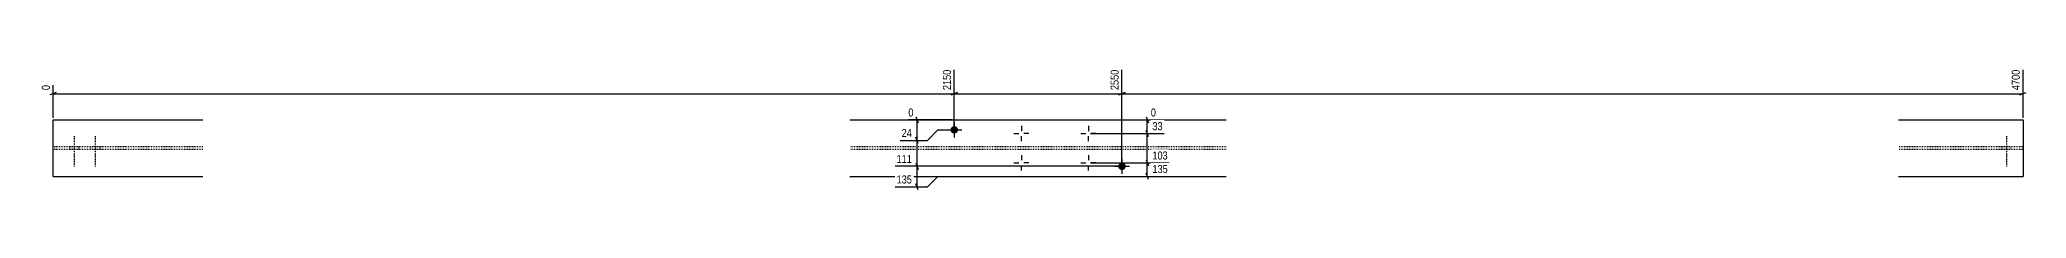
# Model space of a CAD drawing. Header units: millimetres. Extents: x 11 to 16548, y 11 to 587.
# Drawn here: x 11 to 4750, y 15 to 306 of the extents above; entities that cross this region are included whole.
import ezdxf

# ---------------------------------------------------------------- set-up
doc = ezdxf.new("R2010")
doc.units = ezdxf.units.MM
doc.linetypes.add('DXK_LINE_DOT2', pattern=[3.9198, 1.9599, -1.9599])
doc.layers.add('MÅLSÆTNING', color=7, linetype='Continuous')
doc.layers.add('STÅL', color=7, linetype='Continuous')
doc.styles.add('Arial Narrow', font='ARIALN.TTF', dxfattribs={"height": 0.2})

msp = doc.modelspace()

# ---------------------------------------------------------------- hatches: boundary and pattern name
at = {"layer": 'STÅL', "linetype": 'Continuous'}
for points in [[(2202, 158.5, -1), (2184, 158.5, -1)], [(2602, 71.5, -1), (2584, 71.5, -1)]]:
    msp.add_hatch(color=3, dxfattribs=at).paths.add_polyline_path(points)

# ---------------------------------------------------------------- linework, layer by layer
at = {"layer": 'MÅLSÆTNING', "color": 7, "linetype": 'Continuous'}
for p, q in [((2193, 163.5), (2193, 302.2)), ((2193, 163.5), (2193, 302.2)), ((2593, 76.5), (2593, 302.2)), ((2593, 76.5), (2593, 302.2)), ((4743, 187.5), (4743, 302.2)), ((50.5, 248), (35.5, 242)), ((43, 187.5), (43, 265.7)), ((43, 245), (2193, 245)), ((2200.5, 248), (2185.5, 242)), ((2185.5, 242), (2200.5, 248)), ((2193, 245), (2593, 245)), ((2600.5, 248), (2585.5, 242)), ((2585.5, 242), (2600.5, 248)), ((2593, 245), (4743, 245)), ((4735.5, 242), (4750.5, 248)), ((2101, 190), (2107, 175)), ((2650.4, 190), (2656.4, 175)), ((2188, 182.5), (2083.3, 182.5)), ((2104, 133.5), (2104, 182.5)), ((2129, 133.5), (2154, 158.5)), ((2129, 133.5), (2154, 158.5)), ((2154, 158.5), (2188, 158.5)), ((2154, 158.5), (2188, 158.5)), ((2518, 149.8), (2693.6, 149.8)), ((2518, 149.8), (2693.6, 149.8)), ((2598, 182.5), (2674.1, 182.5)), ((2656.4, 142.3), (2650.4, 157.3)), ((2656.4, 142.3), (2650.4, 157.3)), ((2653.4, 149.8), (2653.4, 182.5)), ((2653.4, 79.8), (2653.4, 149.8)), ((2063.8, 133.5), (2129, 133.5)), ((2063.8, 133.5), (2129, 133.5)), ((2107, 126), (2101, 141)), ((2107, 126), (2101, 141)), ((2104, 71.5), (2104, 133.5)), ((2588, 71.5), (2051.7, 71.5)), ((2588, 71.5), (2051.7, 71.5)), ((2101, 79), (2107, 64)), ((2101, 79), (2107, 64)), ((2104, 22.5), (2104, 71.5)), ((2129, 22.5), (2154, 47.5)), ((2154, 47.5), (2188, 47.5)), ((2518, 79.8), (2705.8, 79.8)), ((2518, 79.8), (2705.8, 79.8)), ((2598, 47.5), (2705.8, 47.5)), ((2650.4, 87.3), (2656.4, 72.3)), ((2650.4, 87.3), (2656.4, 72.3)), ((2656.4, 40), (2650.4, 55)), ((2653.4, 47.5), (2653.4, 79.8)), ((2051.7, 22.5), (2129, 22.5)), ((2107, 15), (2101, 30))]:
    msp.add_line(p, q, dxfattribs=at)
at = {"layer": 'STÅL', "color": 2, "linetype": 'Continuous'}
for p, q in [((43, 182.5), (400.3, 182.5)), ((43, 47.5), (43, 182.5)), ((1944, 182.5), (2841.6, 182.5)), ((4445.7, 182.5), (4743, 182.5)), ((4743, 182.5), (4743, 47.5)), ((43, 47.5), (400.3, 47.5)), ((1944, 47.5), (2841.6, 47.5)), ((4445.7, 47.5), (4743, 47.5))]:
    msp.add_line(p, q, dxfattribs=at)
at = {"layer": 'STÅL', "color": 3, "linetype": 'DXK_LINE_DOT2'}
for p, q in [((93, 143.3), (93, 70.3)), ((143, 143.3), (143, 70.3)), ((4703, 143.3), (4703, 70.3)), ((82, 118.3), (82, 111.7)), ((104, 118.3), (104, 111.7)), ((132, 118.3), (132, 111.7)), ((154, 118.3), (154, 111.7)), ((4692, 118.3), (4692, 111.7)), ((4714, 118.3), (4714, 111.7))]:
    msp.add_line(p, q, dxfattribs=at)
at = {"layer": 'STÅL', "color": 3, "linetype": 'Continuous'}
for p, q in [((2175, 158.5), (2211, 158.5)), ((2193, 176.5), (2193, 140.5)), ((2335, 149.8), (2347, 149.8)), ((2353, 167.8), (2353, 155.8)), ((2353, 131.8), (2353, 143.8)), ((2371, 149.8), (2359, 149.8)), ((2495, 149.8), (2507, 149.8)), ((2513, 167.8), (2513, 155.8)), ((2513, 131.8), (2513, 143.8)), ((2531, 149.8), (2519, 149.8)), ((2353, 97.8), (2353, 85.8)), ((2513, 97.8), (2513, 85.8)), ((2335, 79.8), (2347, 79.8)), ((2353, 61.8), (2353, 73.8)), ((2371, 79.8), (2359, 79.8)), ((2495, 79.8), (2507, 79.8)), ((2513, 61.8), (2513, 73.8)), ((2531, 79.8), (2519, 79.8)), ((2575, 71.5), (2611, 71.5)), ((2593, 89.5), (2593, 53.5))]:
    msp.add_line(p, q, dxfattribs=at)
at = {"layer": 'STÅL', "color": 7, "linetype": 'DXK_LINE_DOT2'}
for p, q in [((400.3, 118.3), (43, 118.3)), ((400.3, 111.7), (43, 111.7)), ((2841.6, 118.3), (1944, 118.3)), ((2841.6, 111.7), (1944, 111.7)), ((4743, 118.3), (4445.7, 118.3)), ((4743, 111.7), (4445.7, 111.7))]:
    msp.add_line(p, q, dxfattribs=at)

# ---------------------------------------------------------------- next in the draw order: wipeouts: each hides what was drawn before it
at = {"color": 0, "linetype": 'Continuous'}
for points in [[(2189, 306.2), (2161, 306.2), (2161, 249.5), (2189, 249.5)], [(2589, 306.2), (2561, 306.2), (2561, 249.5), (2589, 249.5)], [(4739, 306.2), (4711, 306.2), (4711, 249.5), (4739, 249.5)], [(39, 269.7), (11, 269.7), (11, 249.5), (39, 249.5)], [(2099.5, 186.5), (2099.5, 214.5), (2079.3, 214.5), (2079.3, 186.5)], [(2678.1, 186.5), (2678.1, 214.5), (2657.9, 214.5), (2657.9, 186.5)], [(2095.9, 75.5), (2095.9, 103.5), (2051.3, 103.5), (2051.3, 75.5)], [(2706.1, 83.8), (2706.1, 111.8), (2661.6, 111.8), (2661.6, 83.8)]]:
    msp.add_wipeout(points, dxfattribs=at).dxf.layer = 'MÅLSÆTNING'

# ---------------------------------------------------------------- next in the draw order: texts
at = {"layer": 'MÅLSÆTNING', "color": 3, "linetype": 'Continuous', "style": 'Arial Narrow'}
for s, height, p in [('2150', 19.09, (2185, 253.5)), ('2550', 19.09, (2585, 253.5)), ('4700', 19.09, (4735, 253.5)), ('0', 19.1, (35, 253.5))]:
    msp.add_text(s, height=height, rotation=90.0002, dxfattribs=at).set_placement(p)
for s, height, p in [('0', 19.1, (2083.3, 190.5)), ('0', 19.1, (2661.9, 190.5)), ('111', 19.09, (2055.3, 79.5))]:
    msp.add_text(s, height=height, dxfattribs=at).set_placement(p)

# ---------------------------------------------------------------- next in the draw order: wipeouts: each hides what was drawn before it
at = {"color": 0, "linetype": 'Continuous'}
for points in [[(2095.9, 137.5), (2095.9, 165.5), (2063.5, 165.5), (2063.5, 137.5)], [(2095.9, 26.5), (2095.9, 54.5), (2051.3, 54.5), (2051.3, 26.5)], [(2706.1, 51.5), (2706.1, 79.5), (2661.6, 79.5), (2661.6, 51.5)]]:
    msp.add_wipeout(points, dxfattribs=at).dxf.layer = 'MÅLSÆTNING'

# ---------------------------------------------------------------- next in the draw order: texts
at = {"layer": 'MÅLSÆTNING', "color": 3, "linetype": 'Continuous', "style": 'Arial Narrow'}
for s, p in [('24', (2067.5, 141.5)), ('103', (2665.6, 87.8)), ('135', (2055.3, 30.5)), ('135', (2665.6, 55.5))]:
    msp.add_text(s, height=19.09, dxfattribs=at).set_placement(p)

# ---------------------------------------------------------------- next in the draw order: wipeouts: each hides what was drawn before it
at = {"color": 0, "linetype": 'Continuous'}
msp.add_wipeout([(2693.9, 153.8), (2693.9, 181.8), (2661.6, 181.8), (2661.6, 153.8)], dxfattribs=at).dxf.layer = 'MÅLSÆTNING'

# ---------------------------------------------------------------- next in the draw order: texts
at = {"layer": 'MÅLSÆTNING', "color": 3, "linetype": 'Continuous', "style": 'Arial Narrow'}
msp.add_text('33', height=19.09, dxfattribs=at).set_placement((2665.6, 157.8))

doc.saveas('drawing.dxf')
